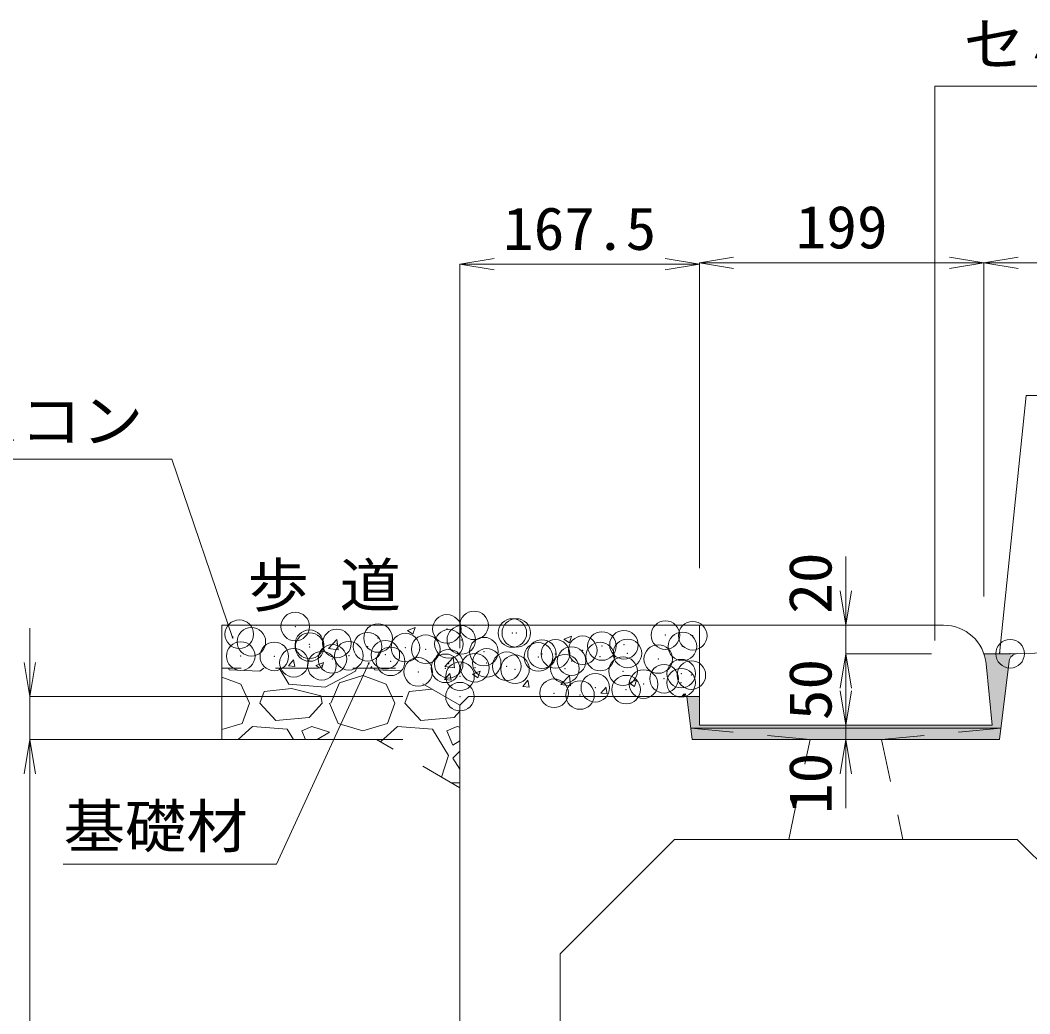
# Model space of a CAD drawing. Units: millimetres at full size. Extents: x 164402 to 209100, y 872507 to 885397.
# Drawn here: x 187983 to 188690, y 876260 to 876956 of the extents above; entities that cross this region are included whole.
import ezdxf
from ezdxf.enums import TextEntityAlignment as Align

# ---------------------------------------------------------------- set-up
doc = ezdxf.new("R2010")
doc.units = ezdxf.units.MM
doc.header["$LTSCALE"] = 40
doc.header["$PDMODE"] = 32
doc.header["$PDSIZE"] = 20
doc.linetypes.add('USER1', pattern=[1.35, 0.75, -0.6])
for name, color, linetype, lineweight in [('0_2', 7, 'Continuous', 13), ('ハッチング', 7, 'Continuous', 5), ('作業エリア', 11, 'Continuous', 13), ('寸法線', 7, 'Continuous', 13), ('排水孔', 7, 'USER1', 9), ('本体', 2, 'Continuous', 13), ('補助線', 8, 'Continuous', 13), ('ﾊｯﾁﾝｸﾞ', 7, 'Continuous', 5)]:
    doc.layers.add(name, color=color, linetype=linetype, lineweight=lineweight)
doc.styles.add('ＭＳ 明朝', font='')
doc.styles.get('ＭＳ 明朝').set_extended_font_data('MS Mincho')

# ---------------------------------------------------------------- blocks, each defined once
blk = doc.blocks.new('open_arrow')
at = {"color": 0, "linetype": 'Continuous', "lineweight": -2}
blk.add_lwpolyline([(7.5, 1.25), (0, 0), (7.5, -1.25)], dxfattribs=at)
blk = doc.blocks.new('filled_arrow')
at = {"color": 0, "linetype": 'Continuous', "lineweight": -2}
blk.add_solid([(7.5, 1.25), (0, 0), (7.5, -1.25)], dxfattribs=at)

msp = doc.modelspace()

# ---------------------------------------------------------------- hatches: boundary and pattern name
at = {"layer": 'ハッチング'}
msp.add_hatch(color=8, dxfattribs=at).paths.add_polyline_path([(188450.43, 876477.03), (188453.53, 876452.29), (188668.53, 876452.29), (188675.38, 876507.13, -0.3734), (188681.22, 876512.39), (188676.02, 876512.28), (188657.66, 876512.29, -0.06009), (188659.23, 876505.27), (188663.53, 876462.29), (188458.52, 876462.29), (188458.53, 876482.29), (188449.78, 876482.29)])

# ---------------------------------------------------------------- linework, layer by layer
at = {"layer": '0_2', "lineweight": 20}
msp.add_line((188124.42, 876532.29), (188458.53, 876532.29), dxfattribs=at)
at = {"layer": '0_2'}
for p, q in [((188676.03, 876512.29), (188657.66, 876512.29)), ((188681.22, 876512.39), (188676.03, 876512.29)), ((188449.78, 876482.29), (188458.53, 876482.29))]:
    msp.add_line(p, q, dxfattribs=at)
at = {"layer": '0_2', "linetype": 'USER1', "lineweight": 5}
for p, q in [((188245.99, 876502.29), (188124.42, 876502.29)), ((188291.03, 876476.29), (188245.99, 876502.29)), ((188232.6, 876452.29), (188124.42, 876452.29)), ((188232.6, 876452.29), (188124.42, 876452.29)), ((188291.03, 876418.55), (188232.6, 876452.29))]:
    msp.add_line(p, q, dxfattribs=at)
at = {"layer": '作業エリア'}
for p in [(188676.03, 876512.29), (188291.03, 876482.29)]:
    msp.add_point(p, dxfattribs=at)
at = {"layer": '寸法線'}
for p, q in [((188458.53, 876785.88), (188657.66, 876785.88)), ((188458.53, 876572.29), (188458.53, 876785.88)), ((188657.66, 876552.29), (188657.66, 876785.88)), ((188657.66, 876785.88), (188831.03, 876785.88)), ((188657.66, 876552.29), (188657.66, 876785.88)), ((188291.03, 876784.86), (188458.53, 876784.86)), ((188291.03, 876516.29), (188291.03, 876784.86)), ((188458.53, 876572.29), (188458.53, 876784.86)), ((188561.03, 876580.29), (188561.03, 876464.28)), ((188498.53, 876532.29), (188561.03, 876532.29)), ((187990.01, 876404.29), (187990.01, 876530.29)), ((188621.03, 876512.28), (188561.03, 876512.28)), ((188561.03, 876512.28), (188561.03, 876462.29)), ((188621.03, 876512.28), (188561.03, 876512.28)), ((188561.03, 876510.29), (188561.03, 876404.28)), ((188251.03, 876482.29), (187990.01, 876482.29)), ((188623.53, 876462.29), (188561.03, 876462.29)), ((188623.53, 876462.29), (188561.03, 876462.29)), ((187990.01, 876452.29), (187990.01, 875902.29)), ((188251.03, 876452.29), (187990.01, 876452.29)), ((188251.03, 876452.29), (187990.01, 876452.29)), ((188628.53, 876452.28), (188561.03, 876452.28))]:
    msp.add_line(p, q, dxfattribs=at)
at = {"layer": '寸法線', "lineweight": 9}
msp.add_lwpolyline([(188623.41, 876521.47), (188623.41, 876909.51), (189310.27, 876909.51)], dxfattribs=at)
at = {"layer": '寸法線'}
for points in [[(188668.53, 876512.29), (188687.17, 876692.89), (188878.77, 876692.89)], [(188132.17, 876523.06), (188089.38, 876648.52), (187810.7, 876648.52)], [(188227.48, 876506.24), (188162.59, 876365.16), (188013.33, 876365.16)]]:
    msp.add_lwpolyline(points, dxfattribs=at)
at = {"layer": '排水孔'}
for p, q in [((188536.03, 876452.29), (188452.53, 876460.29)), ((188586.03, 876452.29), (188669.53, 876460.29)), ((188521.03, 876382.29), (188536.03, 876452.29)), ((188586.03, 876452.29), (188601.03, 876382.29))]:
    msp.add_line(p, q, dxfattribs=at)
at = {"layer": '本体', "lineweight": 20}
for p, q in [((188629.38, 876532.29), (188458.53, 876532.29)), ((188458.53, 876532.29), (188458.53, 876462.29)), ((188681.22, 876512.39), (188784.53, 876514.39)), ((188659.23, 876505.27), (188663.53, 876462.29)), ((188675.38, 876507.13), (188668.53, 876452.29)), ((188291.03, 876476.29), (188297.03, 876482.29)), ((188449.78, 876482.29), (188297.03, 876482.29)), ((188449.78, 876482.29), (188453.53, 876452.29)), ((188291.03, 876476.29), (188291.03, 875912.29)), ((188663.53, 876462.29), (188458.52, 876462.29)), ((188669.53, 876460.29), (188452.53, 876460.29)), ((188668.53, 876452.29), (188453.53, 876452.29)), ((188361.03, 876302.29), (188441.03, 876382.29)), ((188681.03, 876382.29), (188441.03, 876382.29)), ((188681.03, 876382.29), (188761.03, 876302.29)), ((188361.03, 876302.29), (188361.03, 876076.32))]:
    msp.add_line(p, q, dxfattribs=at)
for centre, radius, start, end in [((188629.38, 876502.29), 30, 5.71079, 90), ((188681.34, 876506.39), 6, 91.10881, 172.87498)]:
    msp.add_arc(centre, radius, start, end, dxfattribs=at)
at = {"layer": '補助線'}
msp.add_line((188124.42, 876532.29), (188124.42, 876452.29), dxfattribs=at)
at = {"layer": 'ﾊｯﾁﾝｸﾞ'}
for p, q in [((188148.41, 876532.29), (188148.57, 876532.18)), ((188148.57, 876532.18), (188148.61, 876532.29)), ((188124.43, 876527.58), (188124.42, 876527.67)), ((188124.42, 876527.61), (188124.44, 876527.61)), ((188254.29, 876528.63), (188258.08, 876526.08)), ((188254.3, 876528.65), (188259.63, 876530.7)), ((188258.08, 876526.08), (188259.62, 876530.68)), ((188363.81, 876522.55), (188369.14, 876524.59)), ((188367.59, 876519.98), (188369.13, 876524.58)), ((188199, 876516.02), (188204.93, 876522.21)), ((188205.76, 876514.97), (188204.91, 876522.21)), ((188363.8, 876522.53), (188367.59, 876519.97)), ((188198.98, 876516.05), (188205.76, 876515)), ((188170.95, 876503.76), (188174.62, 876508.14)), ((188170.95, 876503.76), (188175.5, 876503.36)), ((188175.43, 876503.34), (188174.55, 876508.12)), ((188190.26, 876504.06), (188192.89, 876502.29)), ((188190.27, 876504.07), (188195.61, 876506.12)), ((188194.32, 876502.29), (188195.6, 876506.11)), ((188228.38, 876502.29), (188229.28, 876503.35)), ((188229.4, 876502.29), (188229.2, 876503.34)), ((188280.31, 876503.44), (188287.08, 876502.39)), ((188280.32, 876503.41), (188286.26, 876509.6)), ((188287.08, 876502.36), (188286.24, 876509.59)), ((188124.42, 876495.94), (188137.66, 876490.97)), ((188129.04, 876502.29), (188129.53, 876501.13)), ((188129.53, 876501.13), (188150.86, 876500.12)), ((188150.86, 876500.12), (188153.67, 876502.29)), ((188171.18, 876490.97), (188164.59, 876502.29)), ((188217.92, 876500.12), (188196.58, 876488.94)), ((188206.74, 876491.99), (188223, 876497.07)), ((188218.54, 876502.29), (188217.92, 876500.12)), ((188223, 876497.07), (188239.26, 876490.97)), ((188230.64, 876502.29), (188231.13, 876501.13)), ((188231.13, 876501.13), (188249.5, 876500.26)), ((188280.26, 876494.19), (188283.93, 876498.57)), ((188284.74, 876493.78), (188283.86, 876498.56)), ((188299.77, 876497.95), (188303.56, 876495.4)), ((188299.78, 876497.97), (188305.12, 876500.02)), ((188303.56, 876495.4), (188305.11, 876500)), ((188361.64, 876490.8), (188367.58, 876496.98)), ((188368.4, 876489.74), (188367.56, 876496.98)), ((188137.66, 876490.97), (188143.75, 876477.77)), ((188196.58, 876488.94), (188171.18, 876490.97)), ((188200.65, 876477.77), (188206.74, 876491.99)), ((188239.26, 876490.97), (188245.35, 876477.77)), ((188280.26, 876494.19), (188284.82, 876493.79)), ((188334.92, 876489.41), (188338.59, 876493.79)), ((188334.92, 876489.41), (188339.47, 876489.01)), ((188339.4, 876489), (188338.51, 876493.78)), ((188361.63, 876490.82), (188368.41, 876489.77)), ((188389.57, 876484.63), (188393.25, 876489.01)), ((188394.05, 876484.22), (188393.17, 876488.99)), ((188409.28, 876491.85), (188413.07, 876489.3)), ((188409.29, 876491.87), (188414.63, 876493.91)), ((188413.07, 876489.3), (188414.62, 876493.9)), ((188150.86, 876477.77), (188153.91, 876485.89)), ((188173.22, 876487.93), (188153.91, 876485.89)), ((188193.54, 876482.85), (188173.22, 876487.93)), ((188194.55, 876477.77), (188193.54, 876482.85)), ((188252.46, 876477.77), (188255.51, 876485.89)), ((188271.47, 876487.57), (188255.51, 876485.89)), ((188389.57, 876484.63), (188394.13, 876484.23)), ((188446.27, 876482.29), (188447.9, 876484.23)), ((188446.9, 876482.29), (188448.9, 876484.37)), ((188448.18, 876482.29), (188447.82, 876484.21)), ((188449.13, 876482.29), (188448.89, 876484.37)), ((188138.67, 876463.54), (188143.75, 876477.77)), ((188162.04, 876465.57), (188150.86, 876477.77)), ((188194.55, 876477.77), (188185.41, 876467.61)), ((188199.63, 876477.77), (188205.73, 876463.54)), ((188240.27, 876463.54), (188245.35, 876477.77)), ((188263.64, 876465.57), (188252.46, 876477.77)), ((188185.41, 876467.61), (188162.04, 876465.57)), ((188287.01, 876467.61), (188263.64, 876465.57)), ((188291.03, 876472.07), (188287.01, 876467.61)), ((188124.42, 876459.35), (188138.67, 876463.54)), ((188145.78, 876461.51), (188135.68, 876452.29)), ((188170.17, 876459.48), (188145.78, 876461.51)), ((188187.44, 876461.51), (188180.33, 876458.46)), ((188199.63, 876457.45), (188187.44, 876461.51)), ((188205.73, 876463.54), (188223, 876458.46)), ((188223, 876458.46), (188240.27, 876463.54)), ((188247.38, 876461.51), (188235.47, 876450.63)), ((188271.77, 876459.48), (188247.38, 876461.51)), ((188289.04, 876461.51), (188281.93, 876458.46)), ((188291.03, 876460.85), (188289.04, 876461.51)), ((188174.56, 876452.29), (188170.17, 876459.48)), ((188180.33, 876458.46), (188182.8, 876452.29)), ((188191.03, 876452.29), (188199.63, 876457.45)), ((188282.94, 876441.19), (188271.77, 876459.48)), ((188281.93, 876458.46), (188285.99, 876448.3)), ((188285.99, 876448.3), (188291.03, 876451.32)), ((188278.09, 876426.02), (188282.94, 876441.19)), ((188291.03, 876444.19), (188285.99, 876439.16)), ((188285.99, 876439.16), (188291.03, 876431.61)), ((188285.25, 876421.89), (188291.03, 876421.89))]:
    msp.add_line(p, q, dxfattribs=at)
for p in [(188175.7, 876531.36), (188281.83, 876529.65), (188300.91, 876532.16), (188136.58, 876526), (188233.71, 876523.31), (188291.96, 876521.95), (188327.66, 876526.82), (188330.45, 876526.83), (188434.8, 876525.34), (188453.9, 876524.89), (188145.01, 876520.65), (188185.69, 876518.93), (188185.77, 876517), (188204.85, 876519.51), (188226.37, 876517.22), (188252.84, 876516.59), (188267.04, 876515.5), (188283.23, 876519.19), (188376.92, 876514.75), (188390.36, 876517.71), (188405.78, 876518.55), (188446.72, 876517.42), (188137.65, 876510.67), (188161.08, 876510.42), (188201.76, 876508.7), (188213.26, 876510.88), (188238.79, 876511.56), (188242.43, 876506.98), (188307.72, 876513.78), (188345.92, 876510.09), (188348.4, 876512.06), (188357.84, 876512.24), (188369.1, 876507.18), (188389.08, 876510.34), (188408.23, 876512.54), (188429.75, 876508.62), (188174.77, 876506), (188194.35, 876503.93), (188280.86, 876502.1), (188283.11, 876505.26), (188301.48, 876502.46), (188309.72, 876505.9), (188323.79, 876503.54), (188329.53, 876501.47), (188364.47, 876501.82), (188405.14, 876500.11), (188261.78, 876499.59), (188291.04, 876496.59), (188433.86, 876494.83), (188445.82, 876498.39), (188452.93, 876497.34), (188385.73, 876488.5), (188407.3, 876487.18), (188419.46, 876491.05), (188445.79, 876492.06), (188356.87, 876484.7), (188375.02, 876483.42)]:
    msp.add_point(p, dxfattribs=at)

# ---------------------------------------------------------------- block references
at = {"layer": '寸法線', "xscale": 3.2, "yscale": 3.2}
for p in [(188291.03, 876784.86), (188458.53, 876785.88), (188657.66, 876785.88)]:
    msp.add_blockref('open_arrow', p, dxfattribs=at)
at = {"layer": '寸法線'}
for p, xscale, yscale, rotation in [((188458.53, 876784.86), 3.2, 3.2, 180), ((188657.66, 876785.88), 3.2, 3.2, 180), ((188561.03, 876532.29), 3.2, 3.2, 90), ((188132.17, 876523.06), 0.16, 0.16, 108.8), ((188561.03, 876512.28), 3.2, 3.2, 270), ((188561.03, 876512.28), 3.2, 3.2, 270), ((188668.53, 876512.29), 0.16, 0.16, 84.1), ((187990.01, 876482.29), 3.2, 3.2, 90), ((188227.48, 876506.24), 0.16, 0.16, 245.3), ((188561.03, 876462.29), 3.2, 3.2, 90), ((188561.03, 876462.29), 3.2, 3.2, 90), ((187990.01, 876452.29), 3.2, 3.2, 270), ((187990.01, 876452.29), 3.2, 3.2, 270), ((188561.03, 876452.28), 3.2, 3.2, 270)]:
    msp.add_blockref('open_arrow', p, dxfattribs=dict(at, xscale=xscale, yscale=yscale, rotation=rotation))
at = {"layer": '寸法線', "lineweight": 9, "xscale": 0.133, "yscale": 0.133, "rotation": 90}
msp.add_blockref('filled_arrow', (188623.41, 876521.47), dxfattribs=at)

# ---------------------------------------------------------------- texts
at = {"layer": '0_2', "style": 'ＭＳ 明朝', "width": 1.05}
msp.add_text('歩 道', height=30.02, dxfattribs=at).set_placement((188142.31, 876536.29), align=Align.BOTTOM_LEFT)
at = {"layer": '寸法線', "style": 'ＭＳ 明朝', "width": 1.05}
msp.add_text('セミフラット', height=30.02, dxfattribs=at).set_placement((188643.41, 876914.86), align=Align.BOTTOM_LEFT)
for s, p in [('167.5', (188374.78, 876809.86)), ('199', (188558.09, 876810.88))]:
    msp.add_text(s, height=30.02, dxfattribs=at).set_placement(p, align=Align.MIDDLE_CENTER)
for s, p in [('普通アスコン', (188069.38, 876690.35)), ('基礎材', (188142.59, 876406.64))]:
    msp.add_text(s, height=30.02, dxfattribs=at).set_placement(p, align=Align.TOP_RIGHT)
for s, p in [('20', (188536.03, 876561.72)), ('50', (188536.03, 876487.29)), ('10', (188536.03, 876421.61))]:
    msp.add_text(s, height=30.02, rotation=90, dxfattribs=at).set_placement(p, align=Align.MIDDLE_CENTER)

doc.saveas('drawing.dxf')
